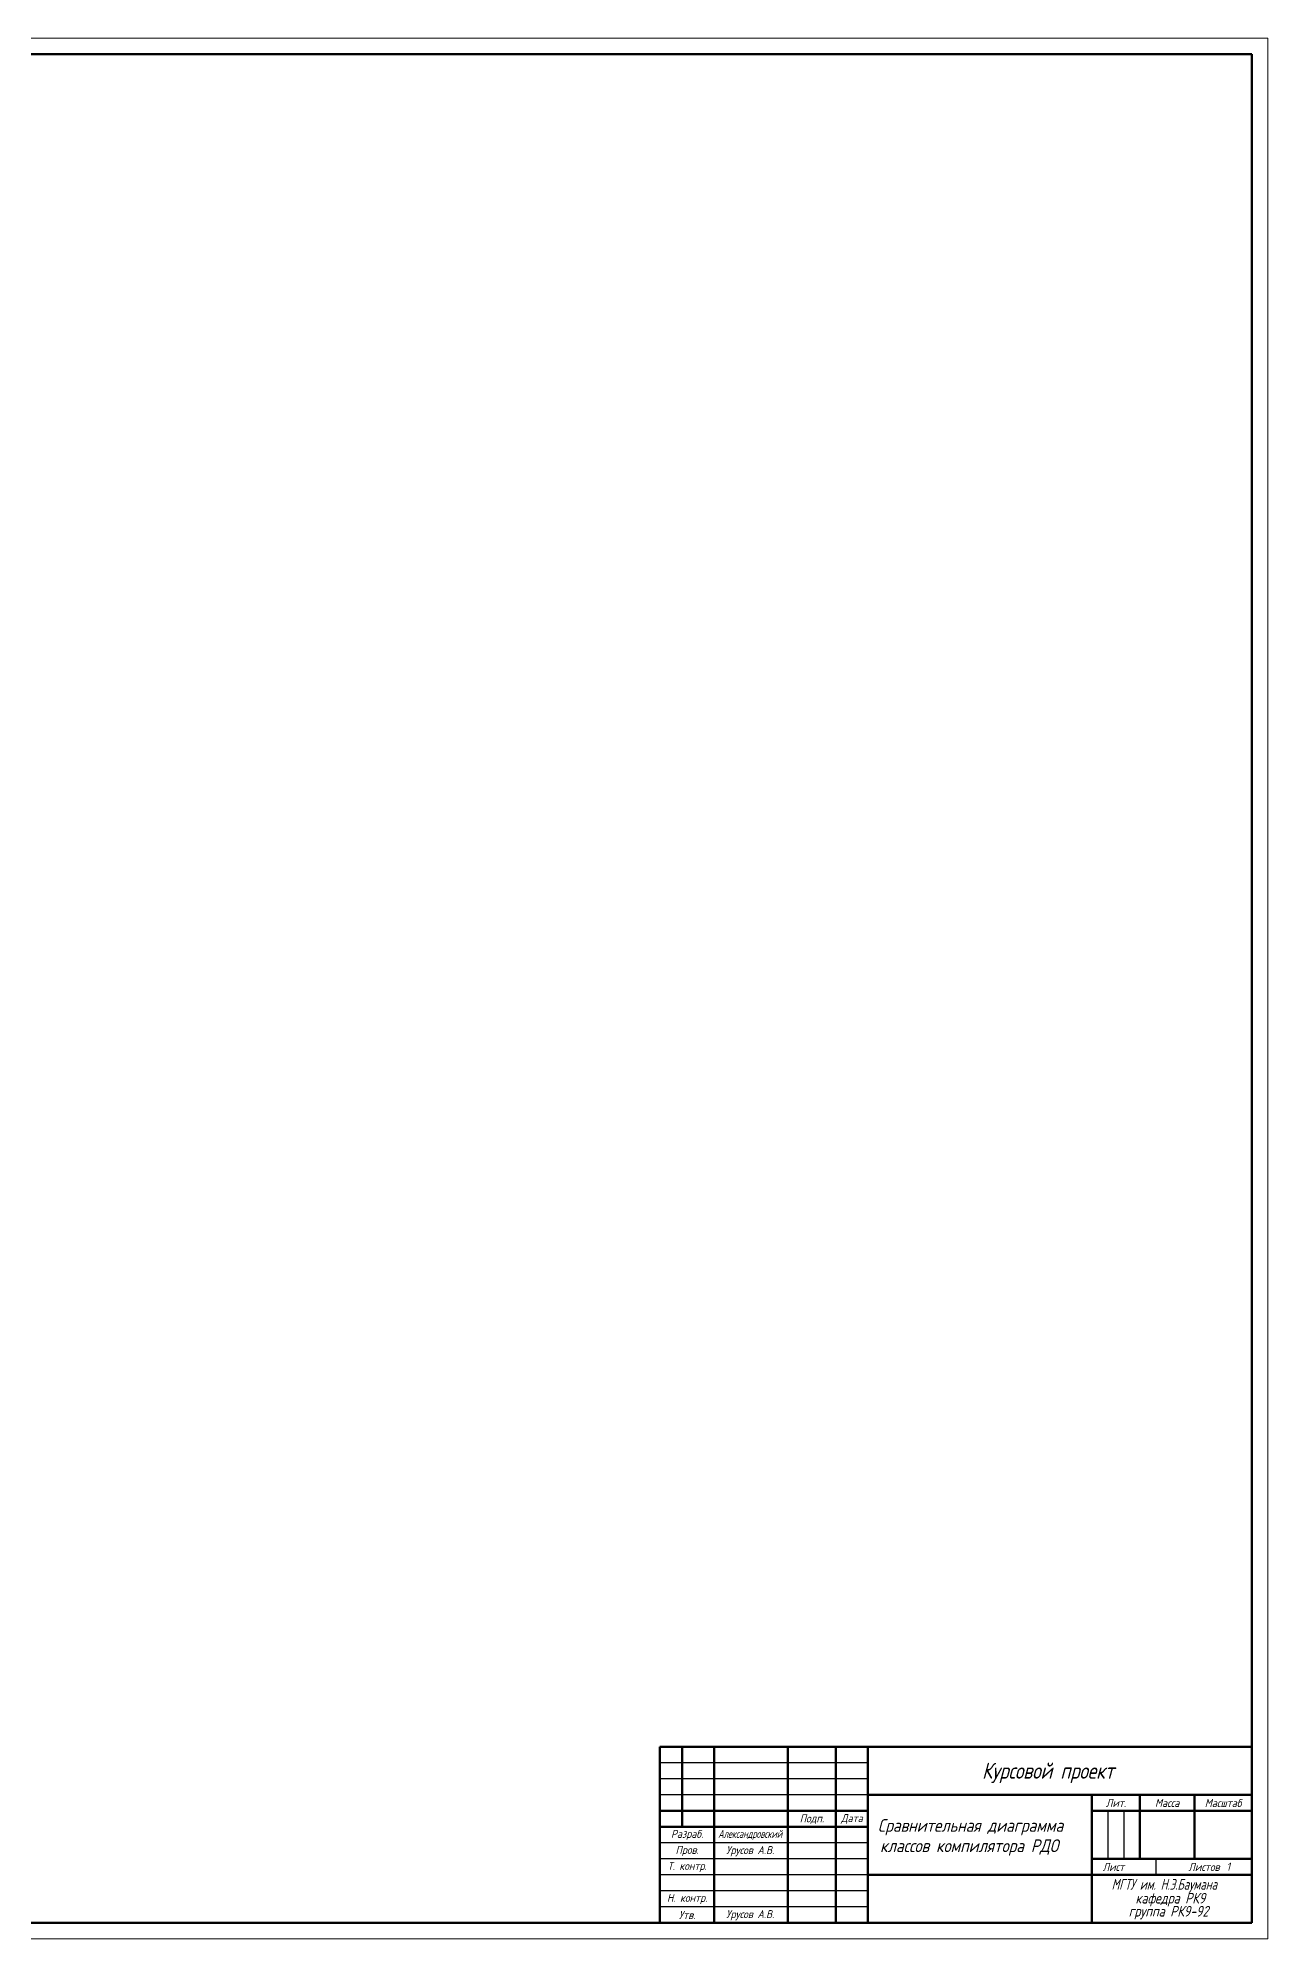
# Model space of a CAD drawing. Header units: millimetres. Extents: x 2024 to 4291, y -563 to 782.
# Drawn here: x 3436 to 3820, y -563 to 31 of the extents above; entities that cross this region are included whole.
import ezdxf
from ezdxf.enums import TextEntityAlignment as Align

# ---------------------------------------------------------------- set-up
doc = ezdxf.new("R2010")
doc.units = ezdxf.units.MM
doc.layers.get('0').update_dxf_attribs({"lineweight": 30})
doc.layers.add('format', color=7, linetype='Continuous', lineweight=80)
doc.styles.add('стиль1', font='geniso.shx', dxfattribs={"oblique": 15})

msp = doc.modelspace()

# ---------------------------------------------------------------- linework, layer by layer
for p, q in [((3695.29, -507.9), (3630.29, -507.9)), ((3695.29, -512.9), (3630.29, -512.9)), ((3695.29, -517.9), (3630.29, -517.9)), ((3770.29, -522.9), (3770.29, -537.9)), ((3775.29, -522.9), (3775.29, -537.9)), ((3695.29, -532.9), (3630.29, -532.9)), ((3695.29, -537.9), (3630.29, -537.9)), ((3785.29, -537.9), (3785.29, -542.9)), ((3695.29, -542.9), (3630.29, -542.9)), ((3695.29, -547.9), (3630.29, -547.9)), ((3695.29, -552.9), (3630.29, -552.9))]:
    msp.add_line(p, q)
at = {"lineweight": 0}
msp.add_lwpolyline([(2980.29, 31.1), (2980.29, -562.9), (3820.29, -562.9), (3820.29, 31.1)], close=True, dxfattribs=at)
at = {"layer": 'format'}
for p, q in [((3815.29, 26.1), (3000.29, 26.1)), ((3815.29, 26.1), (3815.29, -557.9)), ((3630.29, -502.9), (3630.29, -557.9)), ((3630.29, -502.9), (3815.29, -502.9)), ((3637.29, -502.9), (3637.29, -527.9)), ((3647.29, -502.9), (3647.29, -557.9)), ((3670.29, -502.9), (3670.29, -557.9)), ((3685.29, -502.9), (3685.29, -557.9)), ((3695.29, -502.9), (3695.29, -557.9)), ((3815.29, -502.9), (3815.29, -557.9)), ((3695.29, -517.9), (3815.29, -517.9)), ((3765.29, -517.9), (3765.29, -557.9)), ((3780.29, -517.9), (3780.29, -537.9)), ((3797.29, -517.9), (3797.29, -537.9)), ((3695.29, -522.9), (3630.29, -522.9)), ((3695.29, -527.9), (3630.29, -527.9)), ((3765.29, -522.9), (3815.29, -522.9)), ((3765.29, -537.9), (3815.29, -537.9)), ((3695.29, -542.9), (3815.29, -542.9)), ((3815.29, -557.9), (3000.29, -557.9))]:
    msp.add_line(p, q, dxfattribs=at)

# ---------------------------------------------------------------- texts
at = {"lineweight": 25, "style": 'стиль1', "oblique": 15}
for s, height, width, p in [('Курсовой проект', 5, 0.9, (3730.96, -512.83)), ('Сравнительная диаграмма', 4, 0.95, (3698.4, -529.42)), ('классов компилятора РДО', 4, 0.95, (3699.09, -535.77)), ('МГТУ им. Н.Э.Баумана', 3.3333, 0.8, (3771.43, -547.49)), ('кафедра РК9', 3.3333, 0.9, (3778.89, -551.82)), ('группа РК9-92', 3.3333, 0.9, (3776.77, -555.9))]:
    msp.add_text(s, height=height, dxfattribs=dict(at, width=width)).set_placement(p)
at = {"layer": 'format', "lineweight": -3, "style": 'стиль1', "oblique": 15}
for s, p in [('Лит.', (3772.79, -520.4)), ('Масса', (3788.79, -520.4)), ('Масштаб', (3806.29, -520.4)), ('Подп.', (3677.79, -525.4)), ('Дата', (3690.29, -525.4)), ('Разраб.', (3638.79, -530.4)), ('Пров.', (3638.79, -535.4)), ('Урусов А.В.', (3658.49, -535.47)), ('Т. контр.', (3638.79, -540.4)), ('Лист', (3772, -540.4)), ('Листов', (3800.29, -540.4)), ('1', (3807.9, -540.29)), ('Н. контр.', (3638.79, -550.4)), ('Утв.', (3638.79, -555.4)), ('Урусов А.В.', (3658.49, -555.47))]:
    msp.add_text(s, height=2.5, dxfattribs=at).set_placement(p, align=Align.MIDDLE)
at = {"layer": 'format', "lineweight": -3, "style": 'стиль1', "oblique": 15, "width": 0.8}
msp.add_text('Александровский', height=2.5, dxfattribs=at).set_placement((3658.49, -530.4), align=Align.MIDDLE)

doc.saveas('drawing.dxf')
